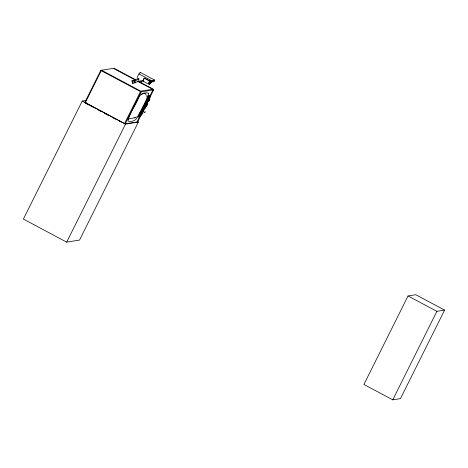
<?xml version="1.0" encoding="UTF-8"?>
<svg xmlns="http://www.w3.org/2000/svg" width="468" height="468" viewBox="0 0 468 468"><rect width="100%" height="100%" fill="white"/><g stroke="black" fill="none" stroke-linecap="round" stroke-linejoin="round"><path stroke-width="0.7" d="M149.438 100.328L149.631 98.643L149.766 100.012L148.52 101.486L149.438 100.287M152.217 81.087L151.533 82.035L152.135 80.97L154.75 80.127L152.217 81.087L151.702 81.988L154.522 80.835L154.142 80.976M149.421 99.567L149.444 99.228M84.813 102.433L100.854 70.258M153.656 89.797L149.397 98.362M147.49 103.826L147.718 103.171L147.42 104.469M144.097 109.202L143.454 110.501C143.822 108.64 141.4 112.735 142.488 112.174M141.196 91.798L125.167 123.932M147.315 104.651L146.004 106.213L146.332 105.891M147.607 103.463L147.285 105.025L146.004 106.213M146.864 96.572L146.718 97.005M145.922 94.963C146.659 92.237 142.272 94.226 140.862 94.121M143.155 110.319C143.518 108.529 141.114 112.583 142.202 112.016M143.132 111.788L143.032 112.261L143.424 111.741M144.624 107.371C144.951 105.423 142.389 110.278 143.834 108.863M148.502 101.492L148.198 101.363L149.035 99.029L149.351 98.461L149.754 98.766M148.198 101.363L149.351 98.461M144.799 107.816C145.589 105.025 142.418 111.027 144.302 108.751M143.688 111.244L143.799 110.799L143.553 110.992M145.993 106.224L145.683 106.096L147.449 103.007L147.707 103.153M143.325 110.764L143.009 111.402M143.132 111.682L143.846 110.618L143.653 111.407M85.808 100.497L82.239 101.065L23.4 219.077L66.678 242.137L79.531 240.078L138.37 122.066L137.101 121.387M66.678 242.137L125.518 124.125L138.37 122.066M139.587 113.8L140.336 114.198L141.57 114.005L140.131 114.607L139.382 114.21L140.646 113.63M139.072 116.649A0.643 0.509 13.7 0 1 138.756 116.784L138.13 116.871L148.754 95.56L150.444 95.291L150.632 95.811A0.643 0.509 13.7 0 1 150.632 96.115M140.301 112.841L140.412 112.618M140.283 113.133L140.488 112.724L142.184 112.776L140.95 112.969L140.201 112.566L139.996 112.975L140.745 113.379L142.009 112.8M139.382 114.21L140.441 114.04L141.283 114.578L140.189 114.754L140.336 114.198M141.049 112.811L141.898 113.35L140.798 113.525L140.95 112.969M140.728 114.192L140.932 113.782L141.394 114.028M141.342 112.963L141.547 112.554M137.218 121.516L139.821 116.298M150.228 95.425L153.153 89.558L137.715 81.333M138.13 116.871L139.815 116.602L142.073 112.08M143.038 110.144L143.682 108.851M146.578 103.042L147.543 101.106M148.83 98.52L150.444 95.291M141.453 113.455L141.687 113.127L141.558 113.437M137.615 121.937L142.57 112.057M144.846 107.494L145.495 106.189M147.122 102.925L147.771 101.62M142.804 111.799L140.535 116.351L139.142 116.573L149.193 96.426L150.579 96.203L149.286 98.801M144.747 107.903L148.309 100.755M408.037 295.963L363.905 384.468L392.757 399.842L400.473 398.607L444.6 310.097L415.748 294.723L408.037 295.963L436.884 311.331L444.6 310.097M392.757 399.842L436.884 311.331M140.488 72.967A3.65 0.69 -62 0 0 139.493 73.125L137.955 75.781A3.153 0.597 -62 0 0 137.586 78.285M143.231 111.472L143.46 111.056M153.58 80.87C150.684 83.842 157.915 78.437 151.62 82.011L144.302 78.115L143.811 78.899A3.153 0.597 -62 0 0 143.442 81.403M153.539 80.748L152.931 81.812L151.591 81.139M146.899 104.58A1.837 0.345 -62 0 1 145.688 106.084A1.808 0.339 -62 0 1 145.665 105.78L147.449 103.007M153.054 81.771L153.486 80.958M154.387 80.373L154.75 80.127L140.301 72.429M154.411 80.525L154.791 80.28M136.481 116.977L135.076 117.743M152.995 81.76L153.656 81.327M133.52 117.954L133.86 117.79M134.959 117.79L134.492 117.971L135.539 117.562M133.146 118.1L128.021 118.989M132.029 80.876L134.492 80.174L135.234 82.731L132.772 83.433L132.029 80.876L132.772 83.433M134.211 82.748L133.503 80.724L139.365 78.975M134.094 82.766L141.377 80.607M100.778 70.352L114.016 68.258L136.527 80.25M134.492 80.174L135.234 82.731M141.172 91.874L153.633 89.868M85.217 103.03L86.603 102.814M142.184 111.483L141.979 111.899M139.873 113.952L140.932 113.782M125.149 123.827L137.691 121.844M139.815 116.602L140.295 116.538A0.643 0.386 36.3 0 0 140.505 116.421M149.386 99.216L149.035 99.029M147.584 103.732L147.233 103.545M147.555 103.41L147.209 103.229M138.914 73.926L152.135 80.97M143.302 81.262L149.356 84.492M138.458 81.28L153.252 89.166L140.798 91.161L101.562 70.253M113.917 68.65L135.784 80.303M147.163 104.036A1.837 0.345 -62 0 0 147.028 103.124A1.837 0.345 -62 0 0 145.665 105.78L145.911 105.914M82.239 101.065L125.518 124.125M85.86 103.375L89.078 105.089M90.365 105.774L94.226 107.833M97.438 109.547L101.299 111.6M104.516 113.314L108.377 115.374M112.232 117.427L115.45 119.141M119.311 121.2L120.598 121.885M144.226 78.121L150.269 81.362M148.754 95.56L149.093 96.057A0.643 0.386 36.2 0 1 149.198 96.344M146.782 95.361L146.905 95.934M145.665 105.78L145.683 106.096M149.181 99.953A1.837 0.345 -62 0 1 147.958 101.263A1.837 0.345 -62 0 1 149.204 98.619A1.837 0.345 -62 0 1 149.561 99.152M148.748 99.561A2.293 0.433 -62 0 1 147.151 101.322A2.293 0.433 -62 0 1 148.777 97.923A2.293 0.433 -62 0 1 149.04 98.953M151.24 81.9A2.802 0.532 -62 0 1 149.216 84.398A2.802 0.532 -62 0 1 150.795 80.631M151.17 81.912A2.486 0.468 -62 0 1 149.421 84.193A2.486 0.468 -62 0 1 150.386 81.414M150.269 81.45A2.381 0.45 -62 0 1 149.544 82.707M148.888 83.52A2.381 0.45 -62 0 1 148.584 83.093A2.381 0.45 -62 0 1 149.52 80.97M150.386 80.958A1.878 0.357 -62 0 1 149.579 82.462M149.304 82.848A1.878 0.357 -62 0 1 149.064 83.099M143.565 81.11A2.802 0.532 -62 0 1 143.202 80.613A2.802 0.532 -62 0 1 144.302 78.115M142.213 80.338A2.129 2.071 80.9 0 1 139.224 81.941A2.129 2.071 80.9 0 1 138.75 78.489M142.401 80.654A2.129 2.071 80.9 0 1 138.68 81.157M138.44 79.379A2.129 2.071 80.9 0 1 138.575 79.033M148.719 93.53C146.034 102.059 141.114 109.892 137.042 117.854C135.433 121.019 131.163 121.926 127.986 121.206C129.42 113.256 135.234 106.166 138.306 98.654C139.675 94.238 143.723 92.173 148.274 92.997L148.719 93.53M144.559 108.974C145.794 107.505 145.472 107.172 144.559 108.974M144.665 112.507L145.109 111.805L144.665 112.507M101.252 70.68L85.316 102.638L124.552 123.546L140.488 91.588L101.252 70.68M142.418 113.572L142.213 113.981L142.418 113.572M145.7 105.464A2.293 0.433 -62 0 0 147.087 102.159A2.293 0.433 -62 0 0 145.168 104.879A2.293 0.433 -62 0 0 145.7 105.464"/></g></svg>
